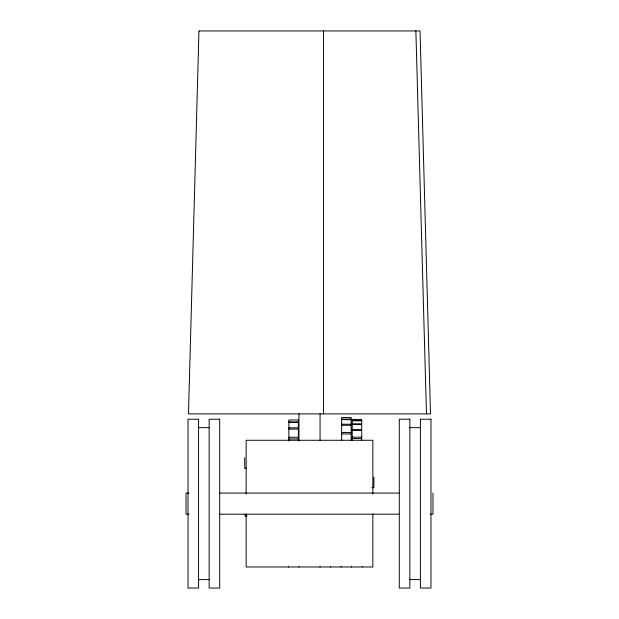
<?xml version="1.0" encoding="UTF-8"?>
<svg xmlns="http://www.w3.org/2000/svg" width="619" height="619" viewBox="0 0 619 619"><rect width="100%" height="100%" fill="white"/><g stroke="black" fill="none" stroke-linecap="round" stroke-linejoin="round"><path stroke-width="0.93" d="M341.657 419.102L351.159 419.102M341.657 419.659L351.159 419.659M352.219 420.425L361.72 420.425M352.219 420.812L361.72 420.812M288.864 421.841L298.366 421.841M288.864 422.514L298.366 422.514M352.219 423.829L361.72 423.829M341.657 424.224L351.159 424.224M352.219 424.58L361.72 424.58M341.657 425.284L351.159 425.284M198.591 427.659L209.145 427.659M409.855 427.659L420.409 427.659M288.864 427.837L298.366 427.837M288.864 429.099L298.366 429.099M352.219 429.478L361.72 429.478M352.219 430.569L361.72 430.569M341.657 432.488L351.159 432.488M341.657 433.965L351.159 433.965M352.219 437.161L361.72 437.161M288.864 437.254L298.366 437.254M352.219 438.546L361.72 438.546M288.864 438.948L298.366 438.948M246.656 468.266L244.722 468.266L244.722 457.704M371.988 487.656L373.907 487.656L373.907 477.102M188.903 493.072L186.01 493.072L186.01 514.196L188.903 514.196M219.76 493.072L399.24 493.072M219.784 514.196L399.24 514.196M430.298 514.196L432.991 514.196L432.991 493.072M247.012 515.921L245.093 515.921L245.093 514.381M198.591 579.608L209.145 579.608M409.855 579.608L420.409 579.608M415.875 30.95L426.468 413.887M372.855 493.908L372.855 440.279L246.145 440.279L246.145 493.908M372.855 514.018L372.855 566.989L246.145 566.989L246.145 514.018M362.293 566.524L362.293 566.989M361.72 440.589L361.72 419.411L352.219 419.411L352.219 440.589M351.731 566.524L351.731 566.989M351.159 440.357L351.159 417.539L341.657 417.539L341.657 440.357M341.177 566.524L341.177 566.989M330.616 566.524L330.616 566.989M323.489 30.95L323.489 413.887M320.062 413.887L320.062 440.852M320.062 566.524L320.062 566.989M298.938 413.887L298.938 440.852M298.938 566.524L298.938 566.989M298.366 440.844L298.366 419.991L288.864 419.991L288.864 440.844M288.384 566.524L288.384 566.989M198.962 30.95L188.478 413.887L430.522 413.887L420.038 30.95L198.962 30.95M198.591 419.218L188.029 419.218L188.029 588.05L198.591 588.05L198.591 419.218M219.706 419.218L209.145 419.218L209.145 588.05L219.706 588.05L219.706 419.218M409.855 419.218L399.294 419.218L399.294 588.05L409.855 588.05L409.855 419.218M430.971 419.218L420.409 419.218L420.409 588.05L430.971 588.05L430.971 419.218"/></g></svg>
